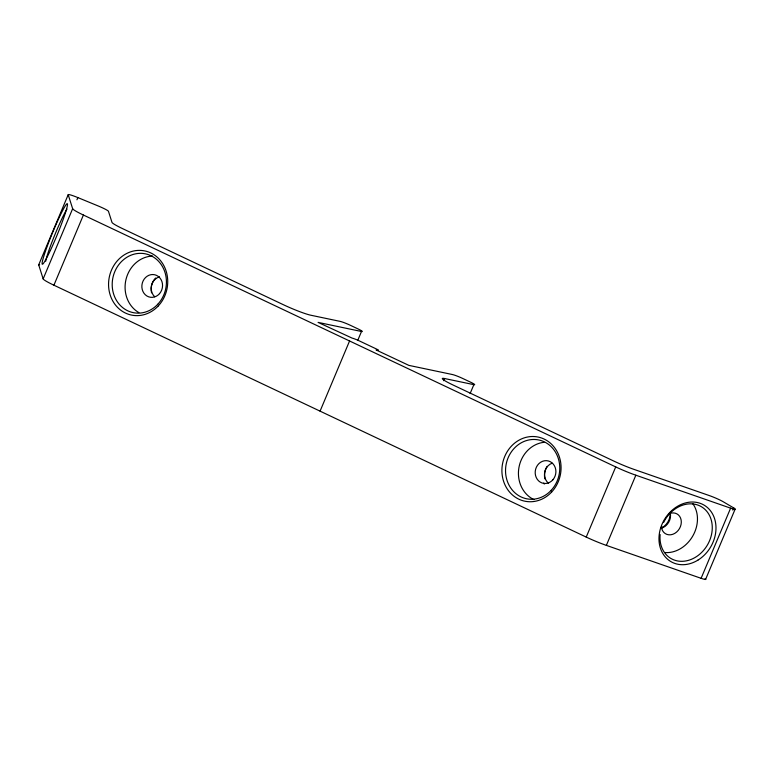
<?xml version="1.0" encoding="UTF-8"?>
<svg xmlns="http://www.w3.org/2000/svg" width="774" height="774" viewBox="0 0 774 774"><rect width="100%" height="100%" fill="white"/><g stroke="black" fill="none" stroke-linecap="round" stroke-linejoin="round"><path stroke-width="1.16" d="M705.085 578.642A10.923 1.006 22.8 0 1 701.109 578.313L606.361 545.38A21.836 2.022 22.8 0 1 586.228 537.088L53.909 285.2A21.836 2.022 22.8 0 1 43.151 278.882L38.7 264.872L68.199 194.709A10.923 1.006 22.8 0 1 77.864 197.593L97.998 205.884A10.923 1.006 22.8 0 1 108.457 211.292L111.988 222.39A21.836 2.022 22.8 0 0 122.747 228.717L283.594 304.821A21.836 2.022 22.8 0 0 310.8 315.221L340.086 321.365A8.195 0.755 22.8 0 1 350.293 325.264L358.323 329.066A8.195 0.755 22.8 0 1 361.497 331.495L357.811 340.26M43.151 278.882L72.65 208.709L68.199 194.709M76.936 199.789L77.864 197.593M53.909 285.2L83.408 215.037A21.836 2.022 22.8 0 1 72.65 208.709M320.068 411.149L349.567 340.976M443.647 380.711L444.566 378.525L473.862 384.659L470.118 393.569M586.228 537.088L615.717 466.916L83.408 215.037M606.361 545.38L635.851 475.207L730.608 508.15A10.923 1.006 22.8 0 0 733.742 507.947L732.823 510.134M701.109 578.313L730.608 508.15M705.559 579.484L735.058 509.311M361.497 331.495L318.075 322.39L352.102 338.103A5.457 0.503 22.8 0 1 358.904 340.705L375.845 348.716A5.457 0.503 22.8 0 1 377.964 350.341L376.087 349.945L408.866 365.376L452.451 374.539A8.195 0.755 22.8 0 1 462.659 378.438L470.689 382.23A8.195 0.755 22.8 0 1 473.862 384.659M733.742 507.947L722.984 501.62A10.923 1.006 22.8 0 0 709.09 495.495L634.003 469.392A21.836 2.022 22.8 0 1 613.869 461.101L453.032 384.997A21.836 2.022 22.8 0 1 444.566 378.525M533.963 499.636A30.031 26.993 -78.2 0 1 518.919 467.641A30.031 26.993 -78.2 0 1 543.967 442.312M544.296 484.06A16.922 15.209 -78.2 0 1 543.754 483.044M548.611 483.382A11.465 10.304 -78.2 0 1 544.751 472.343A11.465 10.304 -78.2 0 1 552.133 463.181M544.915 478.913A14.193 12.761 -78.2 0 1 547.102 466.393M692.73 503.584A30.031 24.642 -59.5 0 1 692.865 535.86A30.031 24.642 -59.5 0 1 664.992 552.539M669.133 513.743A11.465 9.414 -59.5 0 1 681.13 520.002A11.465 9.414 -59.5 0 1 672.858 534.273A11.465 9.414 -59.5 0 1 661.422 527.026M670.226 513.007A11.465 9.414 -59.5 0 1 661.683 528.081M670.226 513.094A14.193 11.649 -59.5 0 1 660.996 528.332M138.894 312.619A30.031 26.993 -78.2 0 1 126.007 279.424A30.031 26.993 -78.2 0 1 152.555 256.049M154.694 296.761A11.465 10.304 -78.2 0 1 151.578 285.422A11.465 10.304 -78.2 0 1 159.502 276.831M151.569 292.795A14.193 12.761 -78.2 0 1 155.651 278.001M635.851 475.207A21.836 2.022 22.8 0 1 615.717 466.916M38.7 264.872A10.923 1.006 22.8 0 1 39.638 264.756M663.589 522.489A30.031 24.642 -59.5 0 1 706.788 511.333A30.031 24.642 -59.5 0 1 693.311 558.451A30.031 24.642 -59.5 0 1 660.125 534.573M661.296 528.439A30.031 24.642 -59.5 0 1 661.934 526.417M45.743 261.225A30.031 2.341 -67.6 0 1 54.557 235.519A30.031 2.341 -67.6 0 1 66.941 209.164M552.897 479.764A11.465 10.304 -78.2 0 0 548.195 460.917A11.465 10.304 -78.2 0 0 535.55 475.536A11.465 10.304 -78.2 0 0 552.897 479.764M159.55 293.636A11.465 10.304 -78.2 0 0 154.848 274.789A11.465 10.304 -78.2 0 0 142.213 289.408A11.465 10.304 -78.2 0 0 159.55 293.636M551.117 490.387A30.031 26.993 -78.2 0 0 540.639 440.435A30.031 26.993 -78.2 0 0 506.215 477.287A30.031 26.993 -78.2 0 0 551.117 490.387M551.63 492.051A32.76 29.441 -78.2 0 0 540.194 437.562A32.76 29.441 -78.2 0 0 502.645 477.761A32.76 29.441 -78.2 0 0 551.63 492.051M697.877 560.163A32.76 26.887 -59.5 0 0 705.259 505.867A32.76 26.887 -59.5 0 0 659.284 534.06A32.76 26.887 -59.5 0 0 697.877 560.163M157.78 304.259A30.031 26.993 -78.2 0 0 147.292 254.307A30.031 26.993 -78.2 0 0 112.878 291.159A30.031 26.993 -78.2 0 0 157.78 304.259M158.283 305.933A32.76 29.441 -78.2 0 0 146.847 251.434A32.76 29.441 -78.2 0 0 109.298 291.634A32.76 29.441 -78.2 0 0 158.283 305.933M50.339 250.524A32.76 2.564 -67.6 0 0 67.309 203.717A32.76 2.564 -67.6 0 0 46.701 247.709A32.76 2.564 -67.6 0 0 50.339 250.524"/></g></svg>
